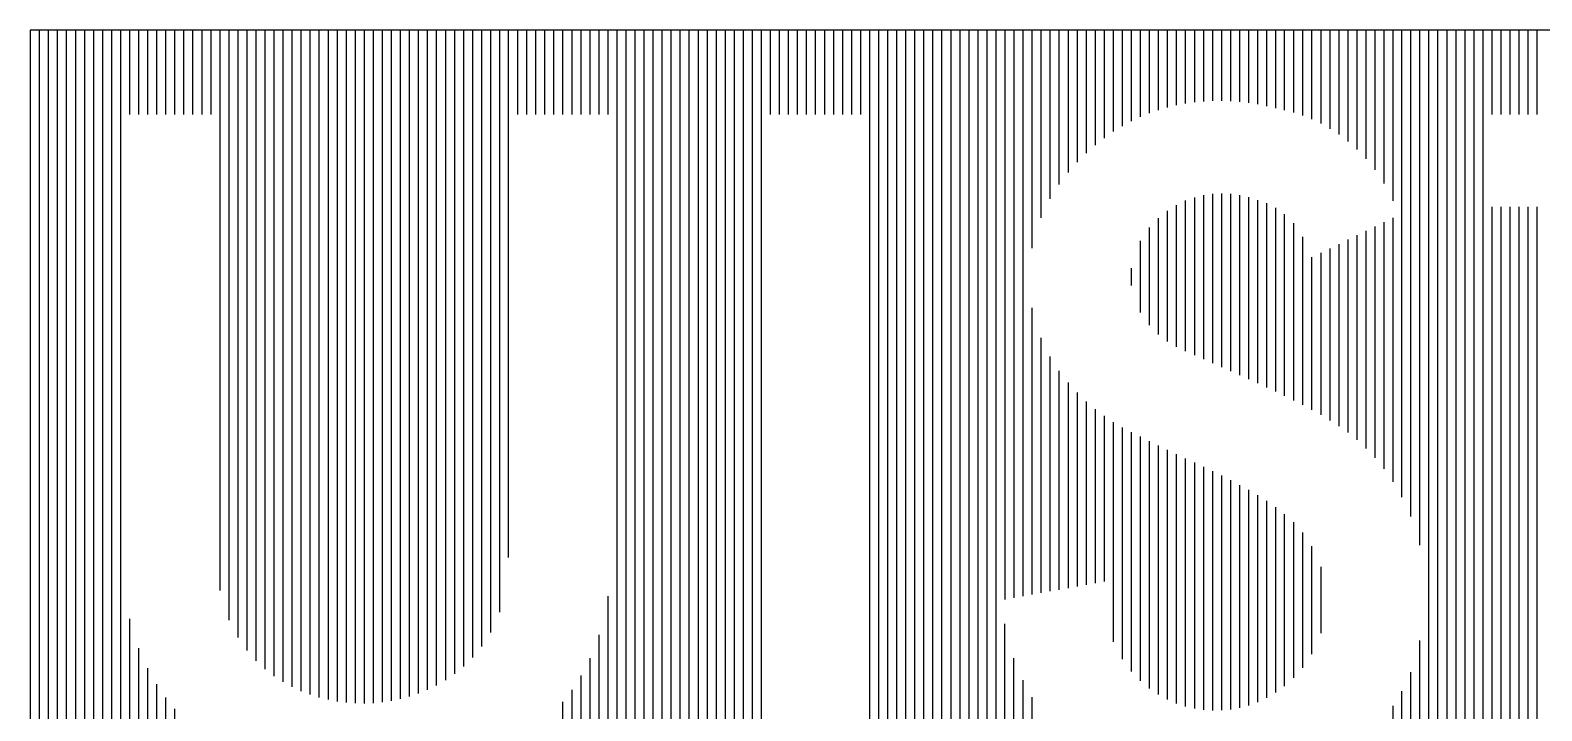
# Model space of a CAD drawing. Header units: millimetres. Extents: x -155 to -21, y -38 to 37.
# Drawn here: x -154.52 to -121.02, y 22.12 to 37.2 of the extents above; entities that cross this region are included whole.
import ezdxf

# ---------------------------------------------------------------- set-up
doc = ezdxf.new("R2010")
doc.units = ezdxf.units.MM
doc.layers.add('Layer 06', color=172, linetype='Continuous', true_color=0x0000bf)

msp = doc.modelspace()

# ---------------------------------------------------------------- linework, layer by layer
at = {"layer": 'Layer 06'}
msp.add_lwpolyline([(-20.724, -37.799), (-20.724, 37.201), (-154.524, 37.201), (-154.524, -37.799)], close=True, dxfattribs=at)
msp.add_lwpolyline([(-20.724, -37.799), (-20.724, 37.201), (-154.524, 37.201), (-154.524, -37.799)], close=True, dxfattribs=at)
msp.add_lwpolyline([(-20.724, -37.799), (-20.724, 37.201), (-154.524, 37.201), (-154.524, -37.799)], close=True, dxfattribs=at)
msp.add_lwpolyline([(-20.724, -37.799), (-20.724, 37.201), (-154.524, 37.201), (-154.524, -37.799)], close=True, dxfattribs=at)
msp.add_lwpolyline([(-20.724, -37.799), (-20.724, 37.201), (-154.524, 37.201), (-154.524, -37.799)], close=True, dxfattribs=at)
msp.add_lwpolyline([(-20.724, -37.799), (-20.724, 37.201), (-154.524, 37.201), (-154.524, -37.799)], close=True, dxfattribs=at)
msp.add_lwpolyline([(-20.724, -37.799), (-20.724, 37.201), (-154.524, 37.201), (-154.524, -37.799)], close=True, dxfattribs=at)
msp.add_lwpolyline([(-20.724, -37.799), (-20.724, 37.201), (-154.524, 37.201), (-154.524, -37.799)], close=True, dxfattribs=at)
msp.add_lwpolyline([(-20.724, -37.799), (-20.724, 37.201), (-154.524, 37.201), (-154.524, -37.799)], close=True, dxfattribs=at)
msp.add_lwpolyline([(-20.724, -37.799), (-20.724, 37.201), (-154.524, 37.201), (-154.524, -37.799)], close=True, dxfattribs=at)
msp.add_lwpolyline([(-20.724, -37.799), (-20.724, 37.201), (-154.524, 37.201), (-154.524, -37.799)], close=True, dxfattribs=at)
msp.add_lwpolyline([(-20.724, -37.799), (-20.724, 37.201), (-154.524, 37.201), (-154.524, -37.799)], close=True, dxfattribs=at)
msp.add_lwpolyline([(-20.724, -37.799), (-20.724, 37.201), (-154.524, 37.201), (-154.524, -37.799)], close=True, dxfattribs=at)
msp.add_lwpolyline([(-20.724, -37.799), (-20.724, 37.201), (-154.524, 37.201), (-154.524, -37.799)], close=True, dxfattribs=at)
msp.add_lwpolyline([(-20.724, -37.799), (-20.724, 37.201), (-154.524, 37.201), (-154.524, -37.799)], close=True, dxfattribs=at)
msp.add_lwpolyline([(-20.724, -37.799), (-20.724, 37.201), (-154.524, 37.201), (-154.524, -37.799)], close=True, dxfattribs=at)
msp.add_lwpolyline([(-20.724, -37.799), (-20.724, 37.201), (-154.524, 37.201), (-154.524, -37.799)], close=True, dxfattribs=at)
msp.add_lwpolyline([(-20.724, -37.799), (-20.724, 37.201), (-154.524, 37.201), (-154.524, -37.799)], close=True, dxfattribs=at)
msp.add_lwpolyline([(-20.724, -37.799), (-20.724, 37.201), (-154.524, 37.201), (-154.524, -37.799)], close=True, dxfattribs=at)
msp.add_lwpolyline([(-20.724, -37.799), (-20.724, 37.201), (-154.524, 37.201), (-154.524, -37.799)], close=True, dxfattribs=at)
msp.add_lwpolyline([(-20.724, -37.799), (-20.724, 37.201), (-154.524, 37.201), (-154.524, -37.799)], close=True, dxfattribs=at)
msp.add_lwpolyline([(-20.724, -37.799), (-20.724, 37.201), (-154.524, 37.201), (-154.524, -37.799)], close=True, dxfattribs=at)
msp.add_lwpolyline([(-20.724, -37.799), (-20.724, 37.201), (-154.524, 37.201), (-154.524, -37.799)], close=True, dxfattribs=at)
msp.add_lwpolyline([(-20.724, -37.799), (-20.724, 37.201), (-154.524, 37.201), (-154.524, -37.799)], close=True, dxfattribs=at)
msp.add_lwpolyline([(-20.724, -37.799), (-20.724, 37.201), (-154.524, 37.201), (-154.524, -37.799)], close=True, dxfattribs=at)
msp.add_lwpolyline([(-20.724, -37.799), (-20.724, 37.201), (-154.524, 37.201), (-154.524, -37.799)], close=True, dxfattribs=at)
msp.add_lwpolyline([(-20.724, -37.799), (-20.724, 37.201), (-154.524, 37.201), (-154.524, -37.799)], close=True, dxfattribs=at)
msp.add_lwpolyline([(-20.724, -37.799), (-20.724, 37.201), (-154.524, 37.201), (-154.524, -37.799)], close=True, dxfattribs=at)
msp.add_lwpolyline([(-20.724, -37.799), (-20.724, 37.201), (-154.524, 37.201), (-154.524, -37.799)], close=True, dxfattribs=at)
msp.add_lwpolyline([(-20.724, -37.799), (-20.724, 37.201), (-154.524, 37.201), (-154.524, -37.799)], close=True, dxfattribs=at)
msp.add_lwpolyline([(-20.724, -37.799), (-20.724, 37.201), (-154.524, 37.201), (-154.524, -37.799)], close=True, dxfattribs=at)
msp.add_lwpolyline([(-20.724, -37.799), (-20.724, 37.201), (-154.524, 37.201), (-154.524, -37.799)], close=True, dxfattribs=at)
msp.add_lwpolyline([(-20.724, -37.799), (-20.724, 37.201), (-154.524, 37.201), (-154.524, -37.799)], close=True, dxfattribs=at)
msp.add_lwpolyline([(-20.724, -37.799), (-20.724, 37.201), (-154.524, 37.201), (-154.524, -37.799)], close=True, dxfattribs=at)
msp.add_lwpolyline([(-20.724, -37.799), (-20.724, 37.201), (-154.524, 37.201), (-154.524, -37.799)], close=True, dxfattribs=at)
msp.add_lwpolyline([(-20.724, -37.799), (-20.724, 37.201), (-154.524, 37.201), (-154.524, -37.799)], close=True, dxfattribs=at)
msp.add_lwpolyline([(-20.724, -37.799), (-20.724, 37.201), (-154.524, 37.201), (-154.524, -37.799)], close=True, dxfattribs=at)
msp.add_lwpolyline([(-20.724, -37.799), (-20.724, 37.201), (-154.524, 37.201), (-154.524, -37.799)], close=True, dxfattribs=at)
msp.add_lwpolyline([(-20.724, -37.799), (-20.724, 37.201), (-154.524, 37.201), (-154.524, -37.799)], close=True, dxfattribs=at)
msp.add_lwpolyline([(-20.724, -37.799), (-20.724, 37.201), (-154.524, 37.201), (-154.524, -37.799)], close=True, dxfattribs=at)
msp.add_lwpolyline([(-20.724, -37.799), (-20.724, 37.201), (-154.524, 37.201), (-154.524, -37.799)], close=True, dxfattribs=at)
msp.add_lwpolyline([(-20.724, -37.799), (-20.724, 37.201), (-154.524, 37.201), (-154.524, -37.799)], close=True, dxfattribs=at)
msp.add_lwpolyline([(-20.724, -37.799), (-20.724, 37.201), (-154.524, 37.201), (-154.524, -37.799)], close=True, dxfattribs=at)
msp.add_lwpolyline([(-20.724, -37.799), (-20.724, 37.201), (-154.524, 37.201), (-154.524, -37.799)], close=True, dxfattribs=at)
msp.add_lwpolyline([(-20.724, -37.799), (-20.724, 37.201), (-154.524, 37.201), (-154.524, -37.799)], close=True, dxfattribs=at)
msp.add_lwpolyline([(-20.724, -37.799), (-20.724, 37.201), (-154.524, 37.201), (-154.524, -37.799)], close=True, dxfattribs=at)
for points in [[(-154.524, 37.201), (-154.524, -1.522)], [(-154.524, 37.201), (-154.524, -1.522)], [(-154.324, 37.201), (-154.324, -1.522)], [(-154.324, 37.201), (-154.324, -1.522)], [(-154.124, 37.201), (-154.124, -1.522)], [(-154.124, 37.201), (-154.124, -1.522)], [(-153.924, 37.201), (-153.924, -1.522)], [(-153.924, 37.201), (-153.924, -1.522)], [(-153.724, 37.201), (-153.724, -1.522)], [(-153.724, 37.201), (-153.724, -1.522)], [(-153.524, 37.201), (-153.524, -1.522)], [(-153.524, 37.201), (-153.524, -1.522)], [(-153.324, 37.201), (-153.324, -1.522)], [(-153.324, 37.201), (-153.324, -1.522)], [(-153.124, 37.201), (-153.124, -1.522)], [(-153.124, 37.201), (-153.124, -1.522)], [(-152.924, 37.201), (-152.924, -1.522)], [(-152.924, 37.201), (-152.924, -1.522)], [(-152.724, 37.201), (-152.724, -1.522)], [(-152.724, 37.201), (-152.724, -1.522)], [(-152.524, 37.201), (-152.524, 18.176)], [(-152.524, 37.201), (-152.524, 18.176)], [(-152.324, 37.201), (-152.324, 35.33)], [(-152.324, 37.201), (-152.324, 35.33)], [(-152.124, 37.201), (-152.124, 35.33)], [(-152.124, 37.201), (-152.124, 35.33)], [(-151.924, 37.201), (-151.924, 35.33)], [(-151.924, 37.201), (-151.924, 35.33)], [(-151.724, 37.201), (-151.724, 35.33)], [(-151.724, 37.201), (-151.724, 35.33)], [(-151.524, 37.201), (-151.524, 35.33)], [(-151.524, 37.201), (-151.524, 35.33)], [(-151.324, 37.201), (-151.324, 35.33)], [(-151.324, 37.201), (-151.324, 35.33)], [(-151.124, 37.201), (-151.124, 35.33)], [(-151.124, 37.201), (-151.124, 35.33)], [(-150.924, 37.201), (-150.924, 35.33)], [(-150.924, 37.201), (-150.924, 35.33)], [(-150.724, 37.201), (-150.724, 35.33)], [(-150.724, 37.201), (-150.724, 35.33)], [(-150.524, 37.201), (-150.524, 35.33)], [(-150.524, 37.201), (-150.524, 35.33)], [(-150.324, 37.201), (-150.324, 24.78)], [(-150.324, 37.201), (-150.324, 24.78)], [(-150.124, 37.201), (-150.124, 24.124)], [(-150.124, 37.201), (-150.124, 24.124)], [(-149.924, 37.201), (-149.924, 23.737)], [(-149.924, 37.201), (-149.924, 23.737)], [(-149.724, 37.201), (-149.724, 23.452)], [(-149.724, 37.201), (-149.724, 23.452)], [(-149.524, 37.201), (-149.524, 23.226)], [(-149.524, 37.201), (-149.524, 23.226)], [(-149.324, 37.201), (-149.324, 23.041)], [(-149.324, 37.201), (-149.324, 23.041)], [(-149.124, 37.201), (-149.124, 22.886)], [(-149.124, 37.201), (-149.124, 22.886)], [(-148.924, 37.201), (-148.924, 22.756)], [(-148.924, 37.201), (-148.924, 22.756)], [(-148.724, 37.201), (-148.724, 22.645)], [(-148.724, 37.201), (-148.724, 22.645)], [(-148.524, 37.201), (-148.524, 22.553)], [(-148.524, 37.201), (-148.524, 22.553)], [(-148.324, 37.201), (-148.324, 22.476)], [(-148.324, 37.201), (-148.324, 22.476)], [(-148.124, 37.201), (-148.124, 22.413)], [(-148.124, 37.201), (-148.124, 22.413)], [(-147.924, 37.201), (-147.924, 22.363)], [(-147.924, 37.201), (-147.924, 22.363)], [(-147.724, 37.201), (-147.724, 22.325)], [(-147.724, 37.201), (-147.724, 22.325)], [(-147.524, 37.201), (-147.524, 22.299)], [(-147.524, 37.201), (-147.524, 22.299)], [(-147.324, 37.201), (-147.324, 22.284)], [(-147.324, 37.201), (-147.324, 22.284)], [(-147.124, 37.201), (-147.124, 22.28)], [(-147.124, 37.201), (-147.124, 22.28)], [(-146.924, 37.201), (-146.924, 22.287)], [(-146.924, 37.201), (-146.924, 22.287)], [(-146.724, 37.201), (-146.724, 22.306)], [(-146.724, 37.201), (-146.724, 22.306)], [(-146.524, 37.201), (-146.524, 22.335)], [(-146.524, 37.201), (-146.524, 22.335)], [(-146.324, 37.201), (-146.324, 22.377)], [(-146.324, 37.201), (-146.324, 22.377)], [(-146.124, 37.201), (-146.124, 22.431)], [(-146.124, 37.201), (-146.124, 22.431)], [(-145.924, 37.201), (-145.924, 22.498)], [(-145.924, 37.201), (-145.924, 22.498)], [(-145.724, 37.201), (-145.724, 22.58)], [(-145.724, 37.201), (-145.724, 22.58)], [(-145.524, 37.201), (-145.524, 22.678)], [(-145.524, 37.201), (-145.524, 22.678)], [(-145.324, 37.201), (-145.324, 22.794)], [(-145.324, 37.201), (-145.324, 22.794)], [(-145.124, 37.201), (-145.124, 22.933)], [(-145.124, 37.201), (-145.124, 22.933)], [(-144.924, 37.201), (-144.924, 23.097)], [(-144.924, 37.201), (-144.924, 23.097)], [(-144.724, 37.201), (-144.724, 23.295)], [(-144.724, 37.201), (-144.724, 23.295)], [(-144.524, 37.201), (-144.524, 23.54)], [(-144.524, 37.201), (-144.524, 23.54)], [(-144.324, 37.201), (-144.324, 23.854)], [(-144.324, 37.201), (-144.324, 23.854)], [(-144.124, 37.201), (-144.124, 24.301)], [(-144.124, 37.201), (-144.124, 24.301)], [(-143.927, 25.513), (-143.924, 37.201)], [(-143.927, 25.513), (-143.924, 37.201)], [(-143.724, 37.201), (-143.724, 35.33)], [(-143.724, 37.201), (-143.724, 35.33)], [(-143.524, 37.201), (-143.524, 35.33)], [(-143.524, 37.201), (-143.524, 35.33)], [(-143.324, 37.201), (-143.324, 35.33)], [(-143.324, 37.201), (-143.324, 35.33)], [(-143.124, 37.201), (-143.124, 35.33)], [(-143.124, 37.201), (-143.124, 35.33)], [(-142.924, 37.201), (-142.924, 35.33)], [(-142.924, 37.201), (-142.924, 35.33)], [(-142.724, 37.201), (-142.724, 35.33)], [(-142.724, 37.201), (-142.724, 35.33)], [(-142.524, 37.201), (-142.524, 35.33)], [(-142.524, 37.201), (-142.524, 35.33)], [(-142.324, 37.201), (-142.324, 35.33)], [(-142.324, 37.201), (-142.324, 35.33)], [(-142.124, 37.201), (-142.124, 35.33)], [(-142.124, 37.201), (-142.124, 35.33)], [(-141.924, 37.201), (-141.924, 35.33)], [(-141.924, 37.201), (-141.924, 35.33)], [(-141.724, 37.201), (-141.724, 35.33)], [(-141.724, 37.201), (-141.724, 35.33)], [(-141.524, 37.201), (-141.524, 6.787)], [(-141.524, 37.201), (-141.524, 6.787)], [(-141.324, 37.201), (-141.324, 6.88)], [(-141.324, 37.201), (-141.324, 6.88)], [(-141.124, 37.201), (-141.124, 6.949)], [(-141.124, 37.201), (-141.124, 6.949)], [(-140.924, 37.201), (-140.924, 6.997)], [(-140.924, 37.201), (-140.924, 6.997)], [(-140.724, 37.201), (-140.724, 7.025)], [(-140.724, 37.201), (-140.724, 7.025)], [(-140.524, 37.201), (-140.524, 7.035)], [(-140.524, 37.201), (-140.524, 7.035)], [(-140.324, 37.201), (-140.324, 7.027)], [(-140.324, 37.201), (-140.324, 7.027)], [(-140.124, 37.201), (-140.124, 7.001)], [(-140.124, 37.201), (-140.124, 7.001)], [(-139.924, 37.201), (-139.924, 6.957)], [(-139.924, 37.201), (-139.924, 6.957)], [(-139.724, 37.201), (-139.724, 11.096)], [(-139.724, 37.201), (-139.724, 11.096)], [(-139.524, 37.201), (-139.524, 11.132)], [(-139.524, 37.201), (-139.524, 11.132)], [(-139.324, 37.201), (-139.324, 16.081)], [(-139.324, 37.201), (-139.324, 16.081)], [(-139.124, 37.201), (-139.124, 16.774)], [(-139.124, 37.201), (-139.124, 16.774)], [(-138.924, 37.201), (-138.924, 17.13)], [(-138.924, 37.201), (-138.924, 17.13)], [(-138.724, 37.201), (-138.724, 17.393)], [(-138.724, 37.201), (-138.724, 17.393)], [(-138.524, 37.201), (-138.524, 17.602)], [(-138.524, 37.201), (-138.524, 17.602)], [(-138.324, 37.201), (-138.324, 17.776)], [(-138.324, 37.201), (-138.324, 17.776)], [(-138.124, 37.201), (-138.124, 35.33)], [(-138.124, 37.201), (-138.124, 35.33)], [(-137.924, 37.201), (-137.924, 35.33)], [(-137.924, 37.201), (-137.924, 35.33)], [(-137.724, 37.201), (-137.724, 35.33)], [(-137.724, 37.201), (-137.724, 35.33)], [(-137.524, 37.201), (-137.524, 35.33)], [(-137.524, 37.201), (-137.524, 35.33)], [(-137.324, 37.201), (-137.324, 35.33)], [(-137.324, 37.201), (-137.324, 35.33)], [(-137.124, 37.201), (-137.124, 35.33)], [(-137.124, 37.201), (-137.124, 35.33)], [(-136.924, 37.201), (-136.924, 35.33)], [(-136.924, 37.201), (-136.924, 35.33)], [(-136.724, 37.201), (-136.724, 35.33)], [(-136.724, 37.201), (-136.724, 35.33)], [(-136.524, 37.201), (-136.524, 35.33)], [(-136.524, 37.201), (-136.524, 35.33)], [(-136.324, 37.201), (-136.324, 35.33)], [(-136.324, 37.201), (-136.324, 35.33)], [(-136.124, 37.201), (-136.124, 35.33)], [(-136.124, 37.201), (-136.124, 35.33)], [(-135.924, 37.201), (-135.924, 18.31)], [(-135.924, 37.201), (-135.924, 18.31)], [(-135.724, 37.201), (-135.724, 18.265)], [(-135.724, 37.201), (-135.724, 18.265)], [(-135.524, 37.201), (-135.524, 18.217)], [(-135.524, 37.201), (-135.524, 18.217)], [(-135.324, 37.201), (-135.324, 18.151)], [(-135.324, 37.201), (-135.324, 18.151)], [(-135.124, 37.201), (-135.124, 18.063)], [(-135.124, 37.201), (-135.124, 18.063)], [(-134.924, 37.201), (-134.924, 17.951)], [(-134.924, 37.201), (-134.924, 17.951)], [(-134.724, 37.201), (-134.724, 17.81)], [(-134.724, 37.201), (-134.724, 17.81)], [(-134.524, 37.201), (-134.524, 17.632)], [(-134.524, 37.201), (-134.524, 17.632)], [(-134.324, 37.201), (-134.324, 17.404)], [(-134.324, 37.201), (-134.324, 17.404)], [(-134.124, 37.201), (-134.124, 17.098)], [(-134.124, 37.201), (-134.124, 17.098)], [(-133.924, 37.201), (-133.924, 12.635)], [(-133.924, 37.201), (-133.924, 12.635)], [(-133.724, 37.201), (-133.724, 12.184)], [(-133.724, 37.201), (-133.724, 12.184)], [(-133.524, 37.201), (-133.524, 6.883)], [(-133.524, 37.201), (-133.524, 6.883)], [(-133.324, 37.201), (-133.324, 6.883)], [(-133.324, 37.201), (-133.324, 6.883)], [(-133.124, 37.201), (-133.13, -1.522)], [(-133.124, 37.201), (-133.13, -1.522)], [(-132.924, 37.201), (-132.924, 24.582)], [(-132.924, 37.201), (-132.924, 24.582)], [(-132.724, 37.201), (-132.724, 24.618)], [(-132.724, 37.201), (-132.724, 24.618)], [(-132.524, 37.201), (-132.524, 24.654)], [(-132.524, 37.201), (-132.524, 24.654)], [(-132.324, 37.201), (-132.324, 32.371)], [(-132.324, 37.201), (-132.324, 32.371)], [(-132.124, 37.201), (-132.124, 33.043)], [(-132.124, 37.201), (-132.124, 33.043)], [(-131.924, 37.201), (-131.924, 33.461)], [(-131.924, 37.201), (-131.924, 33.461)], [(-131.724, 37.201), (-131.724, 33.783)], [(-131.724, 37.201), (-131.724, 33.783)], [(-131.524, 37.201), (-131.524, 34.05)], [(-131.524, 37.201), (-131.524, 34.05)], [(-131.324, 37.201), (-131.324, 34.278)], [(-131.324, 37.201), (-131.324, 34.278)], [(-131.124, 37.201), (-131.124, 34.478)], [(-131.124, 37.201), (-131.124, 34.478)], [(-130.924, 37.201), (-130.924, 34.655)], [(-130.924, 37.201), (-130.924, 34.655)], [(-130.724, 37.201), (-130.724, 34.812)], [(-130.724, 37.201), (-130.724, 34.812)], [(-130.524, 37.201), (-130.524, 34.953)], [(-130.524, 37.201), (-130.524, 34.953)], [(-130.324, 37.201), (-130.324, 35.077)], [(-130.324, 37.201), (-130.324, 35.077)], [(-130.124, 37.201), (-130.124, 35.184)], [(-130.124, 37.201), (-130.124, 35.184)], [(-129.924, 37.201), (-129.924, 35.278)], [(-129.924, 37.201), (-129.924, 35.278)], [(-129.724, 37.201), (-129.724, 35.36)], [(-129.724, 37.201), (-129.724, 35.36)], [(-129.524, 37.201), (-129.524, 35.429)], [(-129.524, 37.201), (-129.524, 35.429)], [(-129.324, 37.201), (-129.324, 35.488)], [(-129.324, 37.201), (-129.324, 35.488)], [(-129.124, 37.201), (-129.124, 35.537)], [(-129.124, 37.201), (-129.124, 35.537)], [(-128.924, 37.201), (-128.924, 35.575)], [(-128.924, 37.201), (-128.924, 35.575)], [(-128.724, 37.201), (-128.724, 35.605)], [(-128.724, 37.201), (-128.724, 35.605)], [(-128.524, 37.201), (-128.524, 35.625)], [(-128.524, 37.201), (-128.524, 35.625)], [(-128.324, 37.201), (-128.324, 35.636)], [(-128.324, 37.201), (-128.324, 35.636)], [(-128.124, 37.201), (-128.124, 35.638)], [(-128.124, 37.201), (-128.124, 35.638)], [(-127.924, 37.201), (-127.924, 35.632)], [(-127.924, 37.201), (-127.924, 35.632)], [(-127.724, 37.201), (-127.724, 35.617)], [(-127.724, 37.201), (-127.724, 35.617)], [(-127.524, 37.201), (-127.524, 35.593)], [(-127.524, 37.201), (-127.524, 35.593)], [(-127.324, 37.201), (-127.324, 35.56)], [(-127.324, 37.201), (-127.324, 35.56)], [(-127.124, 37.201), (-127.124, 35.518)], [(-127.124, 37.201), (-127.124, 35.518)], [(-126.924, 37.201), (-126.924, 35.472)], [(-126.924, 37.201), (-126.924, 35.472)], [(-126.724, 35.429), (-126.724, 37.201)], [(-126.724, 35.429), (-126.724, 37.201)], [(-126.524, 37.201), (-126.524, 35.375)], [(-126.524, 37.201), (-126.524, 35.375)], [(-126.324, 37.201), (-126.324, 35.308)], [(-126.324, 37.201), (-126.324, 35.308)], [(-126.124, 37.201), (-126.124, 35.227)], [(-126.124, 37.201), (-126.124, 35.227)], [(-125.924, 37.201), (-125.924, 35.131)], [(-125.924, 37.201), (-125.924, 35.131)], [(-125.724, 37.201), (-125.724, 35.019)], [(-125.724, 37.201), (-125.724, 35.019)], [(-125.524, 37.201), (-125.524, 34.888)], [(-125.524, 37.201), (-125.524, 34.888)], [(-125.324, 37.201), (-125.324, 34.737)], [(-125.324, 37.201), (-125.324, 34.737)], [(-125.124, 37.201), (-125.124, 34.56)], [(-125.124, 37.201), (-125.124, 34.56)], [(-124.924, 37.201), (-124.924, 34.352)], [(-124.924, 37.201), (-124.924, 34.352)], [(-124.724, 37.201), (-124.724, 34.106)], [(-124.724, 37.201), (-124.724, 34.106)], [(-124.524, 37.201), (-124.524, 33.806)], [(-124.524, 37.201), (-124.524, 33.806)], [(-124.324, 37.201), (-124.324, 33.422)], [(-124.324, 37.201), (-124.324, 33.422)], [(-124.124, 26.854), (-124.124, 37.201)], [(-124.124, 26.854), (-124.124, 37.201)], [(-123.924, 26.422), (-123.924, 37.201)], [(-123.924, 26.422), (-123.924, 37.201)], [(-123.724, 25.787), (-123.724, 37.201)], [(-123.724, 25.787), (-123.724, 37.201)], [(-123.524, 16.317), (-123.524, 37.201)], [(-123.524, 16.317), (-123.524, 37.201)], [(-123.324, 16.779), (-123.324, 37.201)], [(-123.324, 16.779), (-123.324, 37.201)], [(-123.124, 17.104), (-123.124, 37.201)], [(-123.124, 17.104), (-123.124, 37.201)], [(-122.924, 17.359), (-122.924, 37.201)], [(-122.924, 17.359), (-122.924, 37.201)], [(-122.724, 17.568), (-122.724, 37.201)], [(-122.724, 17.568), (-122.724, 37.201)], [(-122.524, 17.743), (-122.524, 37.201)], [(-122.524, 17.743), (-122.524, 37.201)], [(-122.324, 17.89), (-122.324, 37.201)], [(-122.324, 17.89), (-122.324, 37.201)], [(-122.124, 35.33), (-122.124, 37.201)], [(-122.124, 35.33), (-122.124, 37.201)], [(-121.924, 35.33), (-121.924, 37.201)], [(-121.924, 35.33), (-121.924, 37.201)], [(-121.724, 35.33), (-121.724, 37.201)], [(-121.724, 35.33), (-121.724, 37.201)], [(-121.524, 35.33), (-121.524, 37.201)], [(-121.524, 35.33), (-121.524, 37.201)], [(-121.324, 35.33), (-121.324, 37.201)], [(-121.324, 35.33), (-121.324, 37.201)], [(-121.124, 35.33), (-121.124, 37.201)], [(-121.124, 35.33), (-121.124, 37.201)], [(-128.524, 33.546), (-128.524, 29.908)], [(-128.524, 33.546), (-128.524, 29.908)], [(-128.324, 33.575), (-128.324, 29.819)], [(-128.324, 33.575), (-128.324, 29.819)], [(-128.124, 33.584), (-128.124, 29.731)], [(-128.124, 33.584), (-128.124, 29.731)], [(-127.924, 33.574), (-127.924, 29.644)], [(-127.924, 33.574), (-127.924, 29.644)], [(-127.724, 33.546), (-127.724, 29.556)], [(-127.724, 33.546), (-127.724, 29.556)], [(-129.324, 33.197), (-129.324, 30.305)], [(-129.324, 33.197), (-129.324, 30.305)], [(-129.124, 33.326), (-129.124, 30.183)], [(-129.124, 33.326), (-129.124, 30.183)], [(-128.924, 33.425), (-128.924, 30.086)], [(-128.924, 33.425), (-128.924, 30.086)], [(-128.724, 33.497), (-128.724, 29.998)], [(-128.724, 33.497), (-128.724, 29.998)], [(-127.524, 33.499), (-127.524, 29.467)], [(-127.524, 33.499), (-127.524, 29.467)], [(-127.324, 33.437), (-127.324, 29.377)], [(-127.324, 33.437), (-127.324, 29.377)], [(-127.124, 33.367), (-127.124, 29.285)], [(-127.124, 33.367), (-127.124, 29.285)], [(-126.924, 33.265), (-126.924, 29.191)], [(-126.924, 33.265), (-126.924, 29.191)], [(-122.124, 18.015), (-122.124, 33.285)], [(-122.124, 18.015), (-122.124, 33.285)], [(-121.924, 18.119), (-121.924, 33.285)], [(-121.924, 18.119), (-121.924, 33.285)], [(-121.724, 18.206), (-121.724, 33.285)], [(-121.724, 18.206), (-121.724, 33.285)], [(-121.524, 18.277), (-121.524, 33.285)], [(-121.524, 18.277), (-121.524, 33.285)], [(-121.324, 18.334), (-121.324, 33.285)], [(-121.324, 18.334), (-121.324, 33.285)], [(-121.124, 18.376), (-121.124, 33.285)], [(-121.124, 18.376), (-121.124, 33.285)], [(-129.524, 33.035), (-129.524, 30.46)], [(-129.524, 33.035), (-129.524, 30.46)], [(-126.724, 29.095), (-126.724, 33.122)], [(-126.724, 29.095), (-126.724, 33.122)], [(-126.524, 32.923), (-126.524, 28.996)], [(-126.524, 32.923), (-126.524, 28.996)], [(-124.724, 32.849), (-124.724, 27.72)], [(-124.724, 32.849), (-124.724, 27.72)], [(-124.524, 32.945), (-124.524, 27.477)], [(-124.524, 32.945), (-124.524, 27.477)], [(-124.324, 33.042), (-124.324, 27.194)], [(-124.324, 33.042), (-124.324, 27.194)], [(-129.924, 32.535), (-129.924, 30.947)], [(-129.924, 32.535), (-129.924, 30.947)], [(-129.724, 32.826), (-129.724, 30.662)], [(-129.724, 32.826), (-129.724, 30.662)], [(-126.324, 32.623), (-126.324, 28.894)], [(-126.324, 32.623), (-126.324, 28.894)], [(-125.324, 32.559), (-125.324, 28.282)], [(-125.324, 32.559), (-125.324, 28.282)], [(-125.124, 32.655), (-125.124, 28.12)], [(-125.124, 32.655), (-125.124, 28.12)], [(-124.924, 32.752), (-124.924, 27.933)], [(-124.924, 32.752), (-124.924, 27.933)], [(-126.124, 32.172), (-126.124, 28.786)], [(-126.124, 32.172), (-126.124, 28.786)], [(-125.924, 32.269), (-125.924, 28.673)], [(-125.924, 32.269), (-125.924, 28.673)], [(-125.724, 32.366), (-125.724, 28.553)], [(-125.724, 32.366), (-125.724, 28.553)], [(-125.524, 32.462), (-125.524, 28.424)], [(-125.524, 32.462), (-125.524, 28.424)], [(-130.124, 31.929), (-130.124, 31.545)], [(-130.124, 31.929), (-130.124, 31.545)], [(-132.324, 31.046), (-132.324, 24.691)], [(-132.324, 31.046), (-132.324, 24.691)], [(-132.124, 30.38), (-132.124, 24.727)], [(-132.124, 30.38), (-132.124, 24.727)], [(-131.924, 29.968), (-131.924, 24.764)], [(-131.924, 29.968), (-131.924, 24.764)], [(-131.724, 29.651), (-131.724, 24.8)], [(-131.724, 29.651), (-131.724, 24.8)], [(-131.524, 29.39), (-131.524, 24.836)], [(-131.524, 29.39), (-131.524, 24.836)], [(-131.324, 29.168), (-131.324, 24.873)], [(-131.324, 29.168), (-131.324, 24.873)], [(-131.124, 28.974), (-131.124, 24.909)], [(-131.124, 28.974), (-131.124, 24.909)], [(-130.924, 28.803), (-130.924, 24.946)], [(-130.924, 28.803), (-130.924, 24.946)], [(-130.724, 28.652), (-130.724, 24.982)], [(-130.724, 28.652), (-130.724, 24.982)], [(-130.524, 28.517), (-130.524, 23.646)], [(-130.524, 28.517), (-130.524, 23.646)], [(-130.324, 28.396), (-130.324, 23.258)], [(-130.324, 28.396), (-130.324, 23.258)], [(-130.124, 28.288), (-130.124, 22.986)], [(-130.124, 28.288), (-130.124, 22.986)], [(-129.924, 28.192), (-129.924, 22.777)], [(-129.924, 28.192), (-129.924, 22.777)], [(-129.724, 28.092), (-129.724, 22.61)], [(-129.724, 28.092), (-129.724, 22.61)], [(-129.524, 27.994), (-129.524, 22.475)], [(-129.524, 27.994), (-129.524, 22.475)], [(-129.324, 27.899), (-129.324, 22.366)], [(-129.324, 27.899), (-129.324, 22.366)], [(-129.124, 27.805), (-129.124, 22.28)], [(-129.124, 27.805), (-129.124, 22.28)], [(-128.924, 27.711), (-128.924, 22.214)], [(-128.924, 27.711), (-128.924, 22.214)], [(-128.724, 27.617), (-128.724, 22.167)], [(-128.724, 27.617), (-128.724, 22.167)], [(-128.524, 27.523), (-128.524, 22.136)], [(-128.524, 27.523), (-128.524, 22.136)], [(-128.324, 27.426), (-128.324, 22.123)], [(-128.324, 27.426), (-128.324, 22.123)], [(-128.124, 27.328), (-128.124, 22.126)], [(-128.124, 27.328), (-128.124, 22.126)], [(-127.924, 27.226), (-127.924, 22.145)], [(-127.924, 27.226), (-127.924, 22.145)], [(-127.724, 27.12), (-127.724, 22.181)], [(-127.724, 27.12), (-127.724, 22.181)], [(-127.524, 27.01), (-127.524, 22.235)], [(-127.524, 27.01), (-127.524, 22.235)], [(-127.324, 26.893), (-127.324, 22.307)], [(-127.324, 26.893), (-127.324, 22.307)], [(-127.124, 26.767), (-127.124, 22.401)], [(-127.124, 26.767), (-127.124, 22.401)], [(-126.924, 26.63), (-126.924, 22.518)], [(-126.924, 26.63), (-126.924, 22.518)], [(-126.724, 22.663), (-126.724, 26.476)], [(-126.724, 22.663), (-126.724, 26.476)], [(-126.524, 26.295), (-126.524, 22.843)], [(-126.524, 26.295), (-126.524, 22.843)], [(-126.324, 26.067), (-126.324, 23.07)], [(-126.324, 26.067), (-126.324, 23.07)], [(-126.124, 25.766), (-126.124, 23.372)], [(-126.124, 25.766), (-126.124, 23.372)], [(-125.924, 25.303), (-125.924, 23.835)], [(-125.924, 25.303), (-125.924, 23.835)], [(-141.724, 24.659), (-141.724, 18.176)], [(-141.724, 24.659), (-141.724, 18.176)], [(-152.324, 24.157), (-152.324, 18.176)], [(-152.324, 24.157), (-152.324, 18.176)], [(-141.924, 23.797), (-141.924, 18.176)], [(-141.924, 23.797), (-141.924, 18.176)], [(-132.924, -1.522), (-132.924, 24.043)], [(-132.924, -1.522), (-132.924, 24.043)], [(-152.124, 23.507), (-152.124, 18.176)], [(-152.124, 23.507), (-152.124, 18.176)], [(-123.724, 8.713), (-123.724, 23.673)], [(-123.724, 8.713), (-123.724, 23.673)], [(-142.124, 23.284), (-142.124, 18.176)], [(-142.124, 23.284), (-142.124, 18.176)], [(-132.724, -1.522), (-132.724, 23.282)], [(-132.724, -1.522), (-132.724, 23.282)], [(-151.924, 23.057), (-151.924, 18.176)], [(-151.924, 23.057), (-151.924, 18.176)], [(-142.324, 22.896), (-142.324, 18.176)], [(-142.324, 22.896), (-142.324, 18.176)], [(-132.524, 22.792), (-132.524, 18.176)], [(-132.524, 22.792), (-132.524, 18.176)], [(-123.924, 8.472), (-123.924, 22.975)], [(-123.924, 8.472), (-123.924, 22.975)], [(-151.724, 22.703), (-151.724, 18.176)], [(-151.724, 22.703), (-151.724, 18.176)], [(-142.524, 22.58), (-142.524, 18.176)], [(-142.524, 22.58), (-142.524, 18.176)], [(-124.124, 5.923), (-124.124, 22.553)], [(-124.124, 5.923), (-124.124, 22.553)], [(-151.524, 22.409), (-151.524, 18.176)], [(-151.524, 22.409), (-151.524, 18.176)], [(-151.324, 22.157), (-151.324, 18.176)], [(-151.324, 22.157), (-151.324, 18.176)], [(-142.724, 22.311), (-142.724, 18.176)], [(-142.724, 22.311), (-142.724, 18.176)], [(-132.324, 22.416), (-132.324, 18.176)], [(-132.324, 22.416), (-132.324, 18.176)], [(-124.324, 22.229), (-124.324, 5.603)], [(-124.324, 22.229), (-124.324, 5.603)]]:
    msp.add_lwpolyline(points, dxfattribs=at)

doc.saveas('drawing.dxf')
